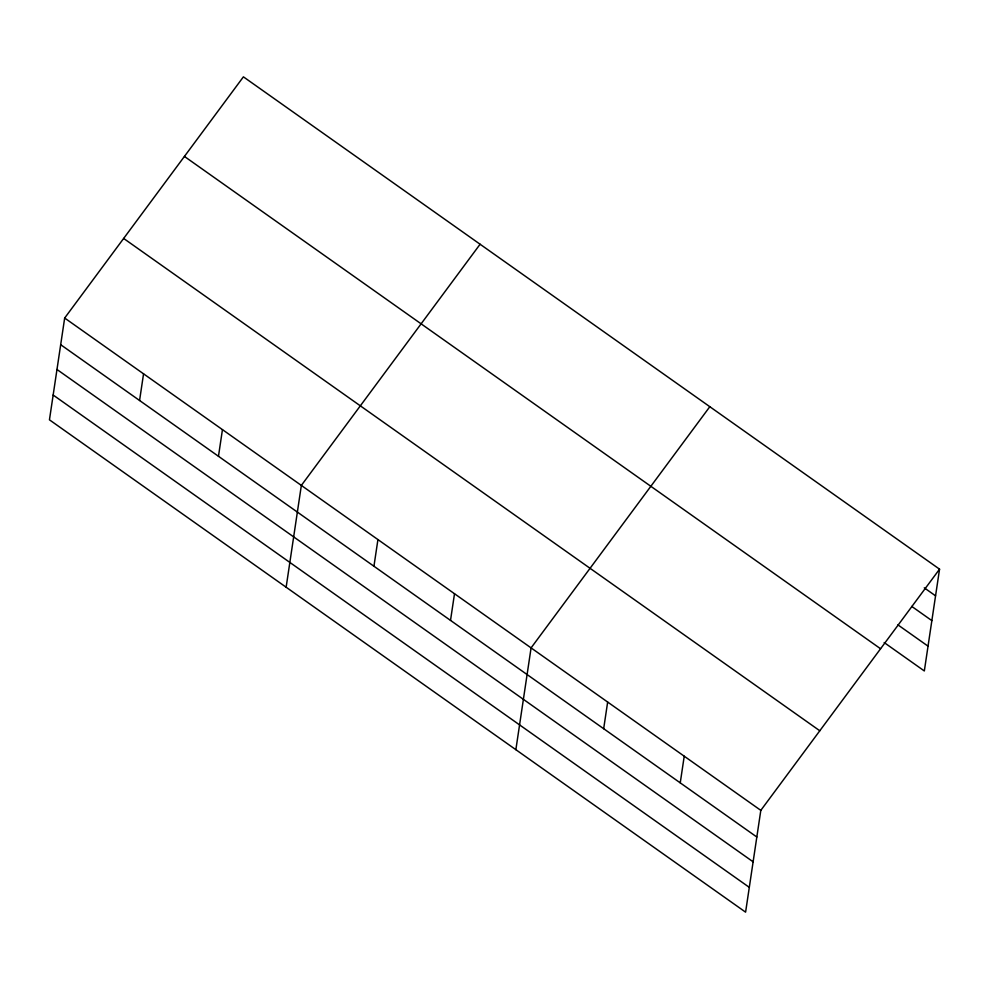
<?xml version="1.0" encoding="UTF-8"?>
<svg xmlns="http://www.w3.org/2000/svg" width="989" height="989" viewBox="0 0 989 989"><rect width="100%" height="100%" fill="white"/><g stroke="black" fill="none" stroke-linecap="round" stroke-linejoin="round"><path stroke-width="1.48" d="M64.668 318.038L49.45 419.831L745.595 912.155L760.813 810.362L939.55 569.169L243.405 76.845L64.668 318.038L760.813 810.362M139.573 400.496L143.553 373.83M218.47 456.288L222.451 429.634M286.142 587.219L301.348 485.426L480.098 244.234M373.941 566.24L377.934 539.586M450.514 620.4L454.507 593.734M515.862 749.687L531.081 647.894L709.818 406.702M603.673 728.708L607.654 702.054M680.247 782.868L684.227 756.202M939.55 569.169L924.332 670.962L884.166 642.553M924.27 587.837L935.569 595.835M911.771 606.418L931.861 620.622M897.913 624.863L928.041 646.163M184.424 156.435L880.569 648.759M123.65 238.448L819.794 730.772M60.675 344.691L756.82 837.015M56.979 369.49L753.124 861.815M53.159 395.031L749.303 887.356"/></g></svg>
